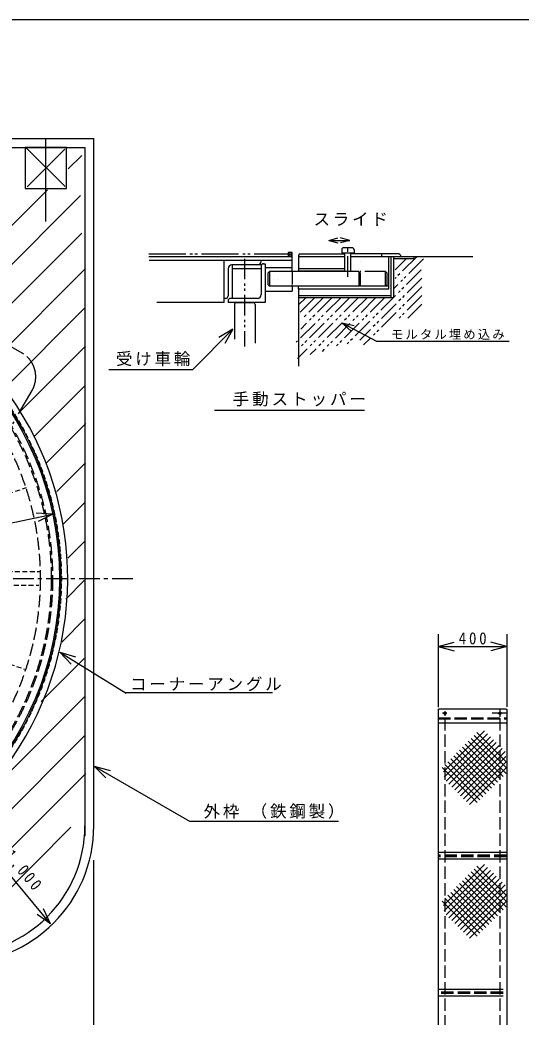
# Model space of a CAD drawing. Units: millimetres, scale not verified. Extents: x -8364 to 8286, y -6039 to 5961.
# Drawn here: x -1526 to 2119, y -1292 to 5961 of the extents above; entities that cross this region are included whole.
import ezdxf

# ---------------------------------------------------------------- set-up
doc = ezdxf.new("R2010")
doc.units = ezdxf.units.MM
doc.header["$LTSCALE"] = 30
for name, pattern in [('CHAIN1', [8, 5, -1, 1, -1]), ('CHAIN2', [12, 9, -1, 1, -1]), ('DASHED1', [1.8, 1.2, -0.6]), ('DASHED3', [4, 3, -1]), ('DOUBLE_CHAIN1', [8.8, 5, -1, 0.6, -0.6, 0.6, -1]), ('DOUBLE_CHAIN2', [12.8, 9, -1, 0.6, -0.6, 0.6, -1])]:
    doc.linetypes.add(name, pattern=pattern)
doc.layers.add('0-0', color=7, linetype='Continuous')
doc.styles.add('ＭＳ ゴシック', font='')
doc.styles.get('ＭＳ ゴシック').set_extended_font_data('MS Gothic')

msp = doc.modelspace()

# ---------------------------------------------------------------- linework, layer by layer
at = {"layer": '0-0'}
for p, q in [((-5988.7, 5098.74), (-988.7, 5098.74)), ((-988.7, 98.48), (-988.7, 5098.74)), ((-5923.7, 5033.74), (-1053.7, 5033.74)), ((-1477.68, 5028.06), (-1197.89, 4748.27)), ((-1199.34, 5021.92), (-1474.61, 4746.65)), ((-1053.7, 5033.74), (-1053.7, 24.9)), ((-1174.95, 4876.9), (-1076.58, 4975.27)), ((-2205.9, 3845.95), (-1326.28, 4725.58)), ((-2053.27, 3715.74), (-1084.98, 4684.03)), ((-1904.59, 3581.58), (-1076.5, 4409.67)), ((720.3, 4357.69), (785.71, 4375.22)), ((720.3, 4357.69), (785.9, 4340.11)), ((872.78, 4357.69), (806.44, 4339.92)), ((814.22, 4289.71), (814.22, 4266.25)), ((890.72, 4303.21), (827.72, 4303.21)), ((904.22, 4289.71), (904.22, 4266.25)), ((-589.48, 4239.72), (456.53, 4239.72)), ((-587.42, 4212.72), (-14.27, 4212.72)), ((-586.12, 4239.72), (454.77, 4239.72)), ((-315.28, 4212.72), (59.57, 4212.72)), ((39.73, 4212.72), (456.53, 4212.72)), ((41.2, 4212.72), (453.25, 4212.72)), ((228.05, 4205.76), (228.05, 4212.7)), ((378.52, 4224.24), (378.4, 4224.24)), ((423.85, 4269.75), (424.43, 4269.75)), ((424.43, 4239.75), (424.15, 4239.75)), ((454.43, 4269.75), (424.43, 4269.75)), ((424.43, 4269.75), (424.43, 4240.15)), ((424.43, 4239.75), (454.43, 4239.75)), ((424.75, 4269.07), (453.67, 4240.78)), ((454.13, 4269.62), (424.84, 4240.23)), ((454.22, 4131.84), (454.22, 4242.83)), ((454.43, 4239.75), (454.43, 4269.75)), ((508.22, 4259.22), (499.22, 4250.22)), ((499.22, 4250.22), (499.22, 4132.08)), ((500.24, 4239.72), (837.07, 4239.72)), ((508.22, 4259.22), (837.07, 4259.22)), ((814.22, 4265.71), (904.22, 4265.71)), ((814.22, 4239.72), (837.18, 4239.72)), ((836.72, 4131.93), (836.72, 4265.13)), ((881.72, 4131.39), (881.72, 4266.21)), ((1231.64, 4259.97), (882.14, 4259.97)), ((882.14, 4239.72), (1767.66, 4239.72)), ((883.37, 4239.72), (904.22, 4239.72)), ((1106.72, 4238.56), (1106.72, 4257.29)), ((1174.22, 3941.72), (1174.22, 4239.72)), ((1192.22, 3941.72), (1192.22, 4239.72)), ((1231.64, 4259.97), (1240.64, 4250.97)), ((1240.64, 4250.97), (1240.64, 4238.9)), ((-1761.43, 3441.89), (-1049.66, 4153.67)), ((-41.95, 4206.27), (-41.95, 3906.35)), ((-11.95, 4151.71), (-11.95, 3953.71)), ((229.63, 4178.71), (15.05, 4178.71)), ((228.76, 4151.71), (15.05, 4151.71)), ((18.05, 4175.1), (18.05, 3936.97)), ((228.05, 4205.71), (228.05, 4205.81)), ((228.05, 4170.92), (228.05, 3961.46)), ((245.83, 4188.07), (257.93, 4188.07)), ((257.39, 4160.76), (454.54, 4160.76)), ((258.05, 4187.92), (258.05, 3906.35)), ((836.54, 4134.64), (499.04, 4134.64)), ((836.33, 4149.64), (500.66, 4149.64)), ((937.73, 4131.64), (288.39, 4131.64)), ((289.6, 4132.25), (289.6, 4023.75)), ((321.56, 4074.35), (321, 4074.35)), ((346.27, 4074.35), (346.82, 4074.35)), ((937.59, 4131.32), (937.59, 4025.46)), ((937.73, 4131.64), (950.64, 4118.74)), ((950.64, 4037.22), (950.64, 4118.74)), ((276.1, 4037.22), (289.6, 4023.72)), ((1153.53, 4023.64), (288.39, 4023.64)), ((453.87, 4023.09), (453.87, 3987.63)), ((454.22, 4032.72), (454.22, 4033.13)), ((499.22, 4005.71), (499.22, 4023.55)), ((499.24, 4010.16), (499.24, 3442.32)), ((950.64, 4037.22), (937.14, 4023.72)), ((-29.95, 3935.71), (-41.95, 3935.71)), ((-11.95, 3917.92), (-11.95, 3905.92)), ((201.05, 3935.92), (6.05, 3935.92)), ((258.45, 3987.63), (453.87, 3987.63)), ((500.31, 3957.72), (1174, 3957.72)), ((500.31, 3942.72), (1189.82, 3942.72)), ((-1632.16, 3288.32), (-1054.06, 3866.42)), ((-45.99, 3906.77), (-530.42, 3906.77)), ((258.05, 3905.92), (-12.82, 3905.92)), ((33.89, 3889.68), (33.89, 3639.59)), ((37.94, 3899.2), (37.94, 3898.82)), ((49.09, 3904.87), (169.09, 3904.87)), ((104.4, 3905.45), (104.4, 3906.03)), ((139.94, 3899.2), (139.94, 3897.66)), ((183.71, 3889.93), (183.71, 3610.08)), ((257.98, 3907.39), (258.71, 3907.39)), ((23.5, 3711.37), (-269.64, 3418.22)), ((23.5, 3711.37), (-80.42, 3651.37)), ((23.5, 3711.37), (-36.5, 3607.44)), ((816.24, 3758.13), (903.92, 3737.82)), ((816.24, 3758.13), (882.02, 3696.7)), ((816.24, 3758.13), (1066.98, 3624.56)), ((-1525.46, 3112.17), (-1049.79, 3587.85)), ((1066.98, 3624.56), (2033.07, 3624.56)), ((-880.03, 3418.22), (-269.64, 3418.22)), ((-1420.5, 2934.3), (-1054.19, 3300.6)), ((-111.39, 3121.6), (980.33, 3121.6)), ((-1334.63, 2737.32), (-1046.45, 3025.5)), ((-1257.44, 2531.67), (-1049.12, 2739.99)), ((-1209.8, 2296.47), (-1052.64, 2453.63)), ((-5689.49, 1430.56), (-1287.82, 2366.16)), ((-1287.82, 2366.16), (-1407.66, 2372.44)), ((-1287.82, 2366.16), (-1394.74, 2311.69)), ((-1177.95, 2045.47), (-1055.4, 2168.02)), ((-1192.24, 1748.34), (-1058.16, 1882.42)), ((-1222.4, 1435.34), (-1050.82, 1606.92)), ((1515.16, 1493.37), (1515.16, 961.6)), ((2015.16, 1493.37), (2015.16, 965.05)), ((1515.16, 1403.37), (1631.07, 1434.43)), ((1515.16, 1403.37), (2015.16, 1403.37)), ((1515.16, 1403.37), (1631.07, 1372.31)), ((2015.16, 1403.37), (1899.25, 1434.43)), ((2015.16, 1403.37), (1899.25, 1372.31)), ((-1370.78, 1004.12), (-1057.91, 1316.99)), ((-1235.75, 1361.91), (-752.62, 1063.07)), ((-1235.75, 1361.91), (-1120.84, 1327.35)), ((-1235.75, 1361.91), (-1153.51, 1274.52)), ((-2929.14, -837.08), (-1050.57, 1041.48)), ((-757.6, 1068.05), (310.76, 1068.05)), ((1515.16, 947.79), (1515.16, 929.08)), ((1515.16, 943.67), (1519.16, 947.67)), ((1515.16, 943.67), (1515.16, -2117.33)), ((2011.16, 947.67), (1519.16, 947.67)), ((2011.16, 947.67), (2015.16, 943.67)), ((2015.16, 947.79), (2015.16, 929.08)), ((2015.16, 943.67), (2015.16, -2117.33)), ((1515.16, 847.67), (2015.16, 847.67)), ((-2650.16, -840.95), (-1053.33, 755.88)), ((1853.88, 788.78), (1555.55, 490.46)), ((1875.09, 767.57), (1559.4, 451.87)), ((1896.31, 746.36), (1573.03, 423.08)), ((1755.84, 734.83), (2010.78, 479.89)), ((1777.05, 756.04), (2012.74, 520.36)), ((1798.27, 777.26), (2015.17, 560.35)), ((1917.52, 725.14), (1594.24, 401.87)), ((1938.73, 703.93), (1615.46, 380.65)), ((1959.95, 682.72), (1636.67, 359.44)), ((1981.16, 661.5), (1657.88, 338.23)), ((1692.2, 671.19), (1947.14, 416.25)), ((1713.41, 692.4), (1968.35, 437.47)), ((1734.63, 713.62), (1989.56, 458.68)), ((1607.35, 586.34), (1862.28, 331.4)), ((1628.56, 607.55), (1883.5, 352.61)), ((1649.77, 628.76), (1904.71, 373.83)), ((1670.99, 649.98), (1925.92, 395.04)), ((2002.37, 640.29), (1679.1, 317.01)), ((2008.37, 603.86), (1700.31, 295.8)), ((-985.63, 532.93), (-869.72, 501.88)), ((-985.63, 532.93), (-900.77, 448.08)), ((-985.63, 532.93), (-293.32, 133.23)), ((1543.71, 522.7), (1798.64, 267.76)), ((1564.92, 543.91), (1819.86, 288.97)), ((1586.13, 565.12), (1841.07, 310.19)), ((2013.62, 566.68), (1721.52, 274.59)), ((2014.64, 525.28), (1742.74, 253.37)), ((-2359.47, -833.1), (-1046, 480.37)), ((-1995.61, -752.08), (-1155.61, 87.91)), ((-1303.62, -614.39), (-1922.81, 130.73)), ((-293.32, 133.23), (790.01, 133.23)), ((2012.5, -94.59), (1515.31, -94.59)), ((2012.5, -144.59), (1515.31, -144.59)), ((-988.7, -2331.96), (-988.7, -150.17)), ((1853.88, -182.57), (1555.55, -480.89)), ((1875.09, -203.78), (1559.4, -519.48)), ((1777.05, -215.31), (2012.74, -450.99)), ((1798.27, -194.09), (2015.17, -411)), ((1896.31, -224.99), (1573.03, -548.27)), ((1917.52, -246.21), (1594.24, -569.48)), ((1938.73, -267.42), (1615.46, -590.7)), ((1959.95, -288.63), (1636.67, -611.91)), ((1713.41, -278.95), (1968.35, -533.88)), ((1734.63, -257.73), (1989.56, -512.67)), ((1755.84, -236.52), (2010.78, -491.46)), ((1649.77, -342.59), (1904.71, -597.52)), ((1981.16, -309.85), (1657.88, -633.12)), ((1670.99, -321.37), (1925.92, -576.31)), ((2002.37, -331.06), (1679.1, -654.34)), ((1692.2, -300.16), (1947.14, -555.1)), ((1564.92, -427.44), (1819.86, -682.38)), ((1586.13, -406.23), (1841.07, -661.16)), ((1607.35, -385.01), (1862.28, -639.95)), ((1628.56, -363.8), (1883.5, -618.74)), ((2008.37, -367.49), (1700.31, -675.55)), ((2013.62, -404.67), (1721.52, -696.76)), ((-1303.62, -614.39), (-1353.82, -505.39)), ((1543.71, -448.65), (1798.64, -703.59)), ((2014.64, -446.07), (1742.74, -717.98)), ((-1303.62, -614.39), (-1401.59, -545.09)), ((1987.66, -1090.97), (1513.49, -1090.97)), ((1987.66, -1140.97), (1513.49, -1140.97))]:
    msp.add_line(p, q, dxfattribs=at)
at = {"layer": '0-0', "linetype": 'CHAIN2'}
for p, q in [((-1338.82, 4494.77), (-1338.82, 5098.74)), ((-1338.7, 4680.36), (-1338.7, 4898.48)), ((1965.16, 943.67), (1965.16, 890.86)), ((1579.3, 917.67), (1547.11, 917.67)), ((1565.16, 933.04), (1565.16, 898.89)), ((2011.16, 917.67), (1907.86, 917.67))]:
    msp.add_line(p, q, dxfattribs=at)
at = {"layer": '0-0', "linetype": 'DOUBLE_CHAIN2'}
for p, q in [((-3052.77, 4428.51), (-1511.25, 3538.52)), ((-589.48, 4259.19), (424.8, 4259.19)), ((-3648.04, -562.52), (-1438.04, 3265.31))]:
    msp.add_line(p, q, dxfattribs=at)
at = {"layer": '0-0', "linetype": 'CHAIN1'}
for p, q in [((859.22, 4092.99), (859.22, 4311.86)), ((-5896.13, 1898.48), (-677.03, 1898.48)), ((-1404.34, 1648.48), (-1403.32, 1648.48))]:
    msp.add_line(p, q, dxfattribs=at)
at = {"layer": '0-0', "linetype": 'DOUBLE_CHAIN1'}
for p, q in [((108.3, 4224.35), (108.3, 3584.66)), ((1408.65, 4223.06), (1193.46, 4007.87)), ((1279.94, 4221.62), (1202.43, 4144.12)), ((1363.12, 4241.16), (1203.17, 4081.21)), ((1392.24, 4143), (843.42, 3594.19)), ((950.29, 4202.36), (950.29, 4201.34)), ((1395.96, 4083.09), (945.52, 3632.64)), ((1132.16, 4131.47), (949.15, 4131.47)), ((1131.37, 4131.13), (1131.37, 4024.46)), ((1132.31, 4131.43), (1145.66, 4118.08)), ((1145.66, 4037.14), (1145.66, 4118.08)), ((1396.64, 4020.13), (973.32, 3596.81)), ((1145.66, 4037.14), (1132.16, 4023.64)), ((807.78, 3940.39), (483.85, 3616.45)), ((937.49, 3942.81), (493.27, 3498.6)), ((616.94, 3940.47), (499.47, 3822.99)), ((873.57, 3942.53), (499.6, 3568.57)), ((553.49, 3940.65), (500.97, 3888.13)), ((745.26, 3941.5), (516.28, 3712.52)), ((682.26, 3942.15), (532.81, 3792.69)), ((1000.95, 3942.63), (585.33, 3527.01)), ((1061.15, 3939.19), (671.36, 3549.41)), ((1127.86, 3942.27), (775.46, 3589.87)), ((1395.81, 3955.65), (1232.53, 3792.38)), ((1396.49, 3892.7), (1296.24, 3792.45))]:
    msp.add_line(p, q, dxfattribs=at)
at = {"layer": '0-0', "linetype": 'DASHED3'}
for p, q in [((454.06, 4128.98), (454.06, 4026.59)), ((1515.16, 883.67), (2015.16, 883.67)), ((1515.16, 877.67), (2015.16, 877.67)), ((1565.16, 882.67), (1565.16, -2117.33)), ((1965.16, 882.67), (1965.16, -2117.33)), ((2012.5, -113.59), (1515.31, -113.59)), ((2012.5, -119.59), (1515.31, -119.59)), ((2012.5, -125.59), (1515.31, -125.59)), ((1987.66, -1109.97), (1513.49, -1109.97)), ((1987.66, -1115.97), (1513.49, -1115.97)), ((1987.66, -1121.97), (1513.49, -1121.97))]:
    msp.add_line(p, q, dxfattribs=at)
at = {"layer": '0-0', "linetype": 'DASHED1'}
for p, q in [((-2894.88, 2098.85), (-1479.31, 2558.79)), ((-2858.41, 1948.48), (-1378.65, 1948.48)), ((-2866.83, 1848.48), (-1389.01, 1848.48)), ((-2886.41, 1692.24), (-1492.3, 1239.27))]:
    msp.add_line(p, q, dxfattribs=at)
at = {"layer": '0-0'}
for points in [[(-8363.99, -6038.99), (8286.01, -6038.99), (8286.01, 5961.01), (-8363.99, 5961.01)], [(-1487.95, 4734.11), (-1187.95, 4734.11), (-1187.95, 5034.11), (-1487.95, 5034.11)]]:
    msp.add_lwpolyline(points, close=True, dxfattribs=at)
for points in [[(720.3, 4357.69), (872.78, 4357.69), (806.1, 4375.56)], [(499.22, 4005.71), (1156.32, 4005.71), (1156.32, 4236.69)], [(1191.67, 4224.72), (1342.22, 4224.72), (1342.22, 4239.72)], [(289.35, 4132.03), (276.1, 4118.77), (276.1, 4037.22)]]:
    msp.add_lwpolyline(points, dxfattribs=at)
for radius in [2260, 2250]:
    msp.add_circle((-3488.65, 1898.36), radius, dxfattribs=at)
at = {"layer": '0-0', "linetype": 'DASHED3'}
for centre, radius in [((-3488.65, 1898.36), 2200), ((-3488.65, 1898.36), 2190), ((-3488.65, 1898.36), 2110), ((1565.24, 917.62), 8), ((1964.87, 917.42), 8)]:
    msp.add_circle(centre, radius, dxfattribs=at)
at = {"layer": '0-0'}
for centre, radius, start, end in [((827.72, 4289.71), 13.5, 90, 180), ((890.72, 4289.71), 13.5, 0, 90), ((15.05, 4151.71), 27, 90, 180), ((201.05, 4205.71), 27, 270, 0), ((246.05, 4169.92), 18, 90, 180), ((-29.95, 3953.71), 18, 270, 0), ((6.05, 3917.92), 18, 90, 180), ((49.82, 3943.39), 18, 209.52938, 210), ((201.05, 3962.92), 27, 270, 0), ((-3488.65, 1898.36), 2310, 121.86222, 48.81737), ((49.09, 3889.87), 15, 90, 180), ((169.09, 3889.87), 15, 0, 90), ((-1988.7, 98.48), 1000, 270, 0), ((-1988.7, 98.48), 935, 270, 0)]:
    msp.add_arc(centre, radius, start, end, dxfattribs=at)
at = {"layer": '0-0', "linetype": 'DASHED1'}
msp.add_arc((-3488.65, 1898.36), 2266, 121.9157, 48.64119, dxfattribs=at)
at = {"layer": '0-0', "linetype": 'DOUBLE_CHAIN2'}
msp.add_arc((-1611.25, 3365.31), 200, 330, 60, dxfattribs=at)

# ---------------------------------------------------------------- texts
at = {"layer": '0-0', "attachment_point": 7, "style": 'ＭＳ ゴシック'}
for s, insert, char_height in [('\\T1.17;スライド', (609.03, 4462.8), 87.98), ('\\T1.17;モルタル埋め込み', (1172.43, 3634.45), 65.98), ('\\T1.17;受け車輪', (-827.82, 3442.32), 87.98), ('\\T1.18;\\~手動ストッパー', (-49.58, 3149.17), 87.98), ('\\T1.38;\\W0.9;400', (1665.71, 1417.57), 87.98), ('\\T1.17;コーナーアングル', (-725.23, 1078.01), 87.98), ('\\T1.17;外枠', (-190.35, 150.04), 87.98), ('\\T1.17;（鉄鋼製）', (152.62, 150.04), 87.98)]:
    msp.add_mtext(s, dxfattribs=dict(at, insert=insert, char_height=char_height))
at = {"layer": '0-0', "insert": (-1751.4, -26.69), "char_height": 87.98, "attachment_point": 7, "rotation": 310, "style": 'ＭＳ ゴシック'}
msp.add_mtext('\\T1.4;\\W0.85;R\\~1,000', dxfattribs=at)

doc.saveas('drawing.dxf')
